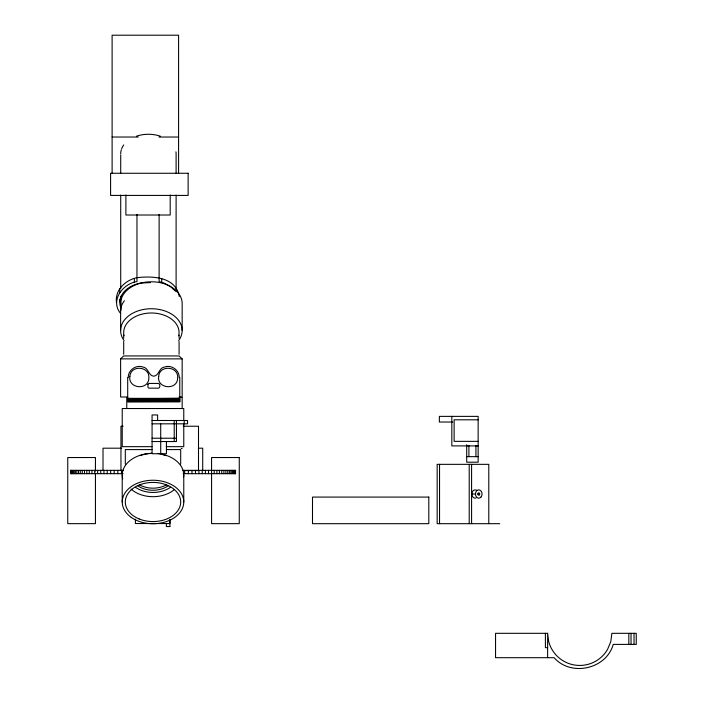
<?xml version="1.0" encoding="UTF-8"?>
<svg xmlns="http://www.w3.org/2000/svg" width="704" height="704" viewBox="0 0 704 704"><rect width="100%" height="100%" fill="white"/><g stroke="black" fill="none" stroke-linecap="round" stroke-linejoin="round"><path stroke-width="1.06" d="M120.674 313.518C109.762 300.819 122.769 283.571 136.963 281.609L136.963 214.394M127.67 397.003L120.613 397.003L120.613 358.873L123.693 355.942L179.08 355.942L182.16 358.873L182.16 397.003L179.054 397.003M127.697 401.5L179.766 401.034L127.697 401.034L179.766 400.294L127.697 400.294L179.766 399.854L127.697 399.854L179.766 399.37L127.697 399.37L179.766 398.86L127.697 398.86L179.766 398.341L127.697 398.341M179.766 401.5L127.697 401.623L127.697 377.511L128.251 377.511C128.014 370.242 135.995 364.478 142.815 366.995C148.579 367.638 148.306 375.716 153.736 376.2C159.166 375.716 158.893 367.638 164.657 366.995C171.477 364.478 179.458 370.242 179.212 377.511L179.766 377.511L179.766 401.667L127.697 401.667L179.766 401.667M112.112 137.034L138.266 137.034M158.972 137.034L178.587 137.034M120.613 358.873L182.16 358.873M127.706 397.452L126.764 397.452L126.764 408.294M179.37 397.452L182.16 397.452L182.16 408.294M478.148 419.813L454.124 419.813L454.124 441.355L478.148 441.355M152.073 420.499L187.554 420.499L187.554 423.826L152.073 423.826M452.742 422.03L439.375 422.03L439.375 416.372L478.148 416.372L478.148 462.202L466.69 462.202L466.69 444.743M123.138 426.237L120.956 426.237L120.956 470.554L123.138 470.554M183.216 426.237L198.502 426.237L198.502 470.554L183.216 470.554M152.073 438.222L176.449 438.222M152.073 441.549L176.449 441.549L176.449 420.499M466.69 445.579L468.908 445.579L468.908 456.658M478.148 445.579L475.93 445.579L475.93 456.658M478.148 445.905L451.827 445.905L451.827 416.372M152.002 446.662L122.223 446.662L122.223 408.531L183.77 408.531L183.77 420.517M166.267 446.662L183.77 446.662L183.77 423.782M121.634 448.193L103.013 448.193L103.013 470.351M198.334 448.193L202.717 448.193L202.717 470.351M181.21 448.413L182.16 448.413M151.976 449.592L125.303 449.592L125.303 464.094M166.848 449.592L180.69 449.592L180.69 464.094M466.69 456.658L478.148 456.658M70.558 470.351L123.376 470.351M182.776 470.351L235.602 470.351L235.523 473.678M123.112 473.678L70.558 473.678L70.638 470.351M183.049 473.678L235.602 473.678M471.583 494.006L475.464 494.006M477.875 494.006L479.679 494.006M499.726 523.679L437.166 523.679L437.166 464.341L488.787 464.341L488.787 523.679M169.875 526.557L166.373 526.557L166.355 523.486M547.624 633.318L495.554 633.318L495.554 657.694L554.11 657.694C570.988 676.984 606.355 669.178 613.237 644.398L636.249 644.398L636.249 633.318L611.873 633.318L610.782 641.634L607.57 649.387A32.129 32.129 0 0 1 548.715 641.634L547.624 633.318L547.624 657.694M547.624 647.68L545.406 647.68L545.406 633.318M150.542 282.594L140.73 283.043A28.248 19.976 0 0 0 120.762 307.516M175.41 291.166L170.394 286.537L163.847 282.99L159.122 281.609L159.122 214.394M179.291 296.498C175.771 276.778 152.803 275.854 136.963 277.675C125.576 279.99 114.849 289.96 116.442 302.342M634.031 633.318L634.031 644.398M631.039 633.318L631.039 644.398M628.822 633.318L628.822 644.398M471.583 464.341L471.583 523.679M469.207 464.341L469.207 523.679M439.542 464.341L439.542 523.679M235.206 470.351L235.206 473.678M234.74 470.351L234.74 473.678M234.036 470.351L234.036 473.678M233.138 470.351L233.138 473.678M232.047 470.351L232.047 473.678M230.789 470.351L230.789 473.678M229.346 470.351L229.346 473.678M227.709 470.351L227.709 473.678M225.87 470.351L225.87 473.678M223.872 470.351L223.872 473.678M221.69 470.351L221.69 473.678M219.384 470.351L219.384 473.678M216.876 470.351L216.876 473.678M214.218 470.351L214.218 473.678M208.516 470.351L208.516 473.678M205.427 470.351L205.427 473.678M202.259 470.351L202.259 473.678M198.942 470.351L198.942 473.678M195.501 470.351L195.501 473.678M191.981 470.351L191.981 473.678M188.346 470.351L188.346 473.678M184.677 470.351L184.677 473.678M184.202 420.499L184.202 423.826M183.77 475.033L183.77 502.005M182.16 330.502L182.16 303.53A30.774 21.762 0 0 0 151.386 281.776A30.774 21.762 0 0 0 120.613 303.53L120.613 330.502M179.08 335.13L179.08 338.14M179.08 341.431L179.08 354.279M178.587 173.105L178.587 35.2L112.112 35.2L112.112 173.105M176.299 288.754L176.299 291.694M176.106 173.307L176.106 153.85A27.694 19.58 0 0 0 175.956 151.809M176.106 195.087L176.106 288.534M174.231 420.499L174.231 441.549M170.201 194.99L170.201 215.01L125.893 215.01L125.893 194.99M169.946 520.274L169.946 523.53L135.397 523.53L135.397 519.191M169.893 519.394L169.893 526.557M166.434 441.549L166.434 453.737L152.073 453.737L152.073 414.955L157.617 414.955L157.617 420.499M161.718 278.45L161.718 282.366M160.706 423.826L160.706 453.737M134.376 278.45L134.376 282.366M123.693 335.13L123.693 338.14M123.693 341.431L123.693 354.279M122.223 475.033L122.223 502.005M121.484 470.351L121.484 473.678M120.718 154.933L120.718 173.307M120.718 195.087L120.718 288.534M120.718 296.234L120.718 310.526A27.694 19.58 0 0 1 124.432 300.731M119.794 288.754L119.794 292.67M117.806 470.351L117.806 473.678M114.171 470.351L114.171 473.678M110.651 470.351L110.651 473.678M107.219 470.351L107.219 473.678M103.937 470.351L103.937 473.678M100.725 470.351L100.725 473.678M97.645 470.351L97.645 473.678M95.445 471.108L95.445 457.538L67.751 457.538L67.751 523.653L95.445 523.653L95.445 473.282M94.706 470.351L94.706 473.678M91.934 470.351L91.934 473.678M89.276 470.351L89.276 473.678M86.777 470.351L86.777 473.678M84.471 470.351L84.471 473.678M82.28 470.351L82.28 473.678M80.291 470.351L80.291 473.678M78.487 470.351L78.487 473.678M76.806 470.351L76.806 473.678M75.363 470.351L75.363 473.678M74.114 470.351L74.114 473.678M73.022 470.351L73.022 473.678M72.116 470.351L72.116 473.678M71.456 470.351L71.456 473.678M70.946 470.351L70.946 473.678M476.001 498.018A4.154 3.291 -90 0 1 471.882 493.469A4.154 3.291 -90 0 1 476.793 490.406M120.718 153.85A27.694 19.58 0 0 1 121.326 149.776M121.66 148.79A27.694 19.58 0 0 1 123.737 144.962M136.391 136.215A27.694 19.58 0 0 1 160.433 136.215M166.54 484.783A21.516 15.215 0 0 1 139.454 484.783M140.052 455.646A27.694 19.58 0 0 1 151.967 453.394M162.14 454.476A27.694 19.58 0 0 1 165.942 455.646M174.214 489.694A27.694 19.58 0 0 1 131.023 489.025M122.698 478.817A30.774 21.762 0 0 1 152.002 453.288M158.013 453.57A30.774 21.762 0 0 1 183.656 476.925M170.403 487.344A24.614 17.406 0 0 1 135.59 487.344M168.212 485.795A21.516 15.215 0 0 1 137.782 485.795M124.027 335.641A27.694 19.58 0 0 1 151.386 312.99A27.694 19.58 0 0 1 178.737 335.641M124.098 340.551A30.774 21.762 0 0 1 151.386 308.739A30.774 21.762 0 0 1 178.675 340.551M120.762 303.591A28.248 19.976 0 0 1 119.83 299.464M129.879 376.358C127.829 388.978 148.852 390.676 148.852 377.89C149.882 366.142 130.742 364.593 129.879 376.358M158.682 376.358C156.631 388.978 177.654 390.676 177.654 377.89C178.693 366.142 159.544 364.593 158.682 376.358M147.937 384.358L147.937 387.253L148.685 388.133L158.444 388.186C160.38 387.869 160.38 383.75 158.444 383.425L148.852 383.442L147.937 384.358M188.135 173.272L110.59 173.272L110.59 195.422L188.135 195.422L188.135 173.272M239.272 457.538L211.57 457.538L211.57 523.653L239.272 523.653L239.272 457.538M428.815 497.086L312.497 497.086L312.497 523.679L428.815 523.679L428.815 497.086M481.087 496.945A4.154 3.291 -90 0 0 479.609 489.993A4.154 3.291 -90 0 0 475.578 495.079A4.154 3.291 -90 0 0 481.087 496.945M479.406 494.824A1.162 0.924 -90 0 0 478.993 492.888A1.162 0.924 -90 0 0 477.866 494.305A1.162 0.924 -90 0 0 479.406 494.824M131.243 517.387A30.774 21.762 0 0 0 182.723 507.637A30.774 21.762 0 0 0 145.033 480.982A30.774 21.762 0 0 0 131.243 517.387M139.154 518.962A27.694 19.58 0 0 0 180.69 502.005A27.694 19.58 0 0 0 139.154 485.038A27.694 19.58 0 0 0 139.154 518.962"/></g></svg>
